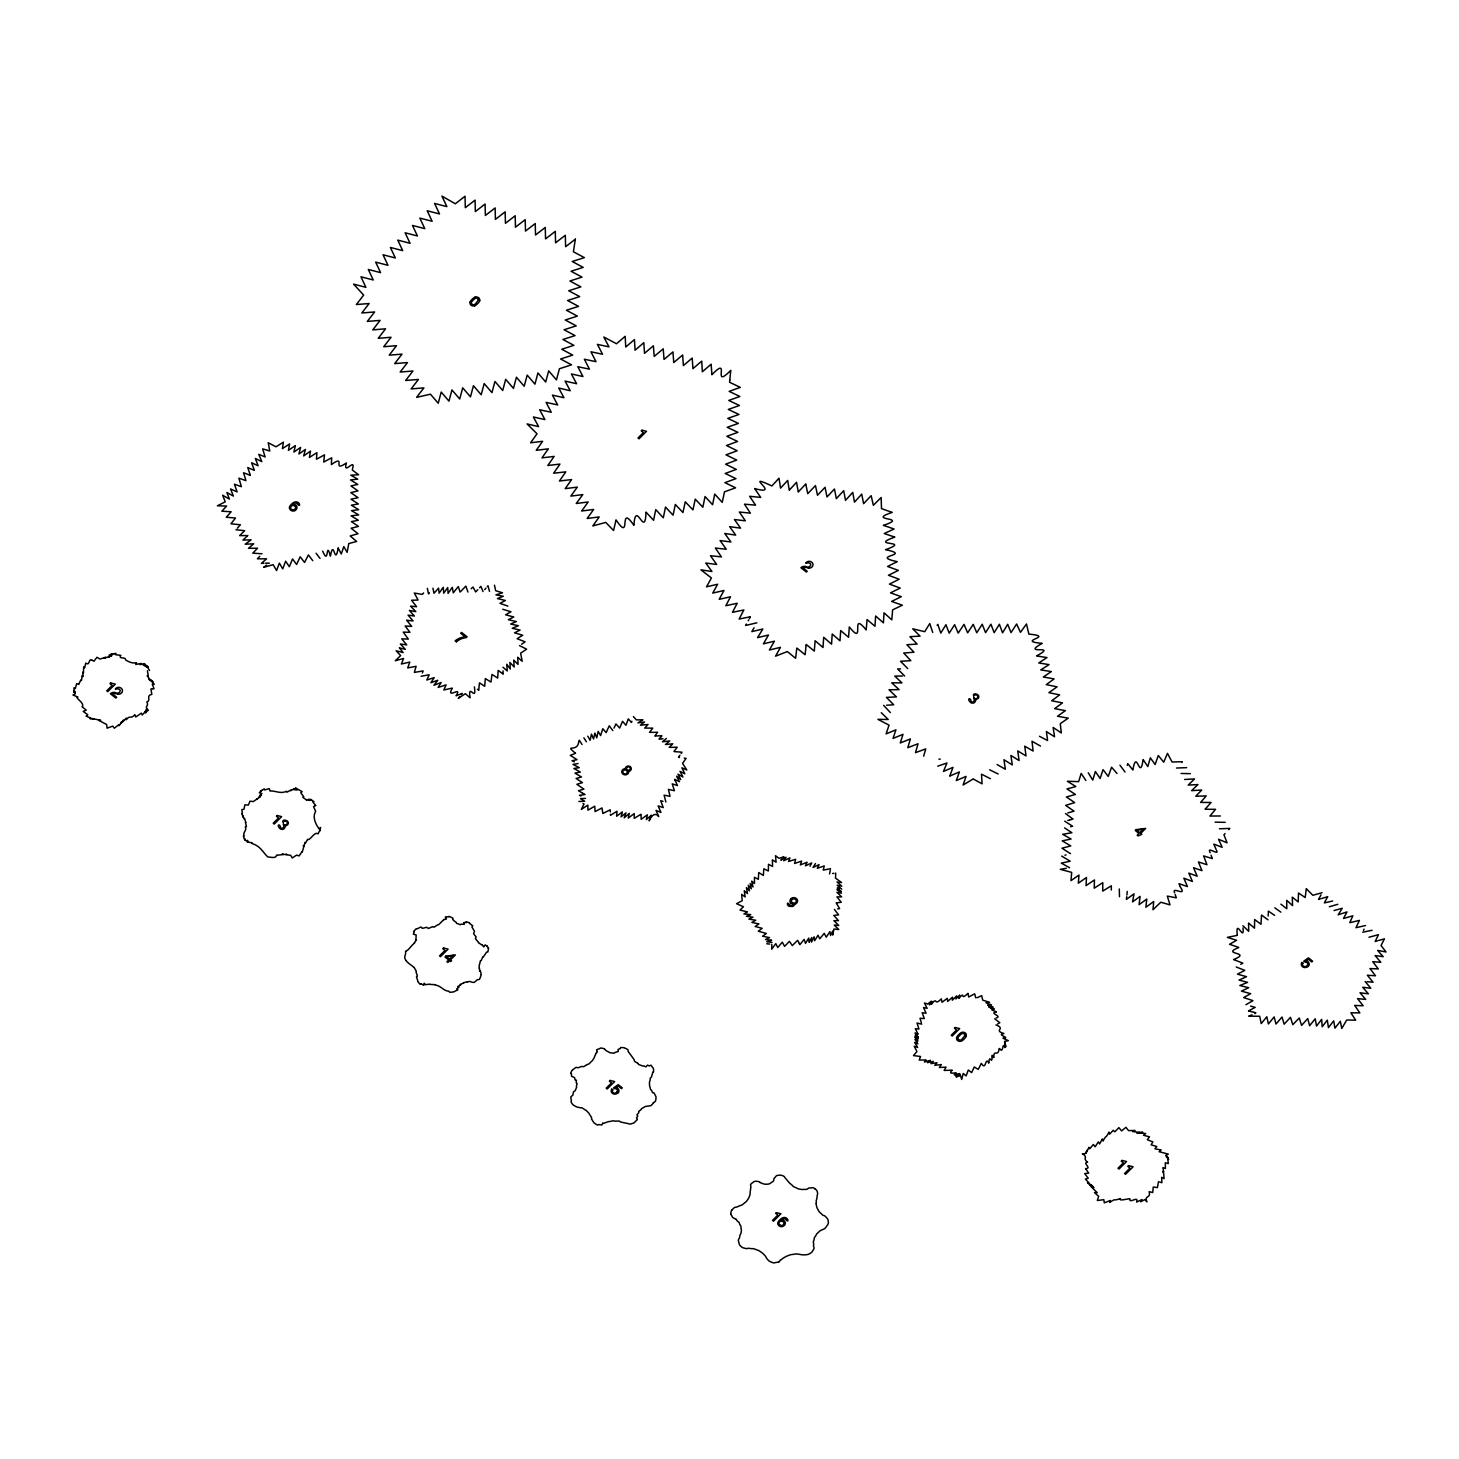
<?xml version="1.0" encoding="UTF-8"?>
<svg xmlns="http://www.w3.org/2000/svg" width="1459" height="1459" viewBox="0 0 1459 1459"><rect width="100%" height="100%" fill="white"/><g stroke="black" fill="none" stroke-linecap="round" stroke-linejoin="round"><path stroke-width="1.5" d="M319.229 829.059C318.828 828.42 311.022 818.681 315.636 811.368L313.557 806.663L315.582 805.569M1111.284 890.026L1111.339 885.777L1102.712 891.102L1102.785 882.677L1094.232 888.184L1094.451 879.959L1086.061 885.613L1086.481 877.479L1078.329 883.187L1078.985 875.053L1070.979 880.634L1071.69 872.391L1060.255 869.309L1066.347 868.306M1274.801 907.808L1280.874 912.167M1149.163 1191.602C1151.078 1199.061 1144.093 1194.52 1146.847 1201.888A21.721 19.368 -2.6 0 1 1145.151 1199.48L1140.683 1201.742L1141.595 1200.392A11.581 10.322 -2.6 0 0 1142.014 1199.572L1136.689 1202.052A19.186 17.107 -2.6 0 0 1136.78 1201.541C1138.64 1195.541 1128.464 1204.313 1129.941 1198.751C1127.661 1198.605 1118.178 1201.614 1120.439 1198.55C1112.177 1201.541 1116.773 1197.784 1109.734 1202.362A5.745 5.125 -2.6 0 0 1110.335 1200.465L1104.299 1202.836L1103.825 1199.663L1097.296 1200.52L1098.663 1196.325L1094.487 1192.605L1097.223 1192.66L1091.223 1186.824L1093.976 1187.681L1089.837 1185.127L1092.827 1186.313L1088.998 1184.033M1274.637 915.377L1268.363 911.109L1268.309 912.75M479.099 968.138L479.336 964.563M1268.254 913.826L1268.163 916.015M991.153 1059.599C993.451 1062.061 990.096 1050.899 993.652 1057.538M991.135 1059.872C990.552 1059.854 989.129 1056.225 988.892 1062.79M832.888 932.137L832.706 930.988M832.852 932.575L832.688 935.073L834.001 929.055L838.761 929.529L834.256 925.097L838.724 925.462L833.928 920.702L838.433 920.611L833.8 915.395L838.597 914.902L834.347 909.34M478.534 942.368L475.397 938.684A16.687 14.864 -2.6 0 1 476.145 936.952L473.573 933.778L474.467 931.243L471.932 927.049A9.447 8.407 -2.6 0 0 472.315 926.483L472.497 926.155M488.601 948.204L487.871 951.925A4.14 3.684 -2.6 0 1 486.649 952.034L483.385 956.903M1127.26 891.431L1126.895 895.024M806.079 645.516L806.189 644.422L814.286 651.079L815.125 640.756L823.004 647.486L823.697 637.291L831.557 644.185L832.214 634.008L840.001 640.811L840.694 630.562L848.554 637.291L849.32 626.951C866.117 647.869 849.284 609.205 866.172 629.923L867.065 619.564L874.962 626.258L875.655 616.008L883.424 622.847L884.026 612.798L891.777 619.856L892.634 609.862L902.337 605.193L891.595 601.436L901.279 596.695L890.519 592.865L900.203 588.05L889.443 584.129L899.163 579.241L888.458 575.265L898.361 570.414L887.601 566.457L897.249 561.642C868.725 555.587 913.608 555.496 885.54 549.678C912.86 539.976 867.357 546.833 894.823 537.113L884.245 533.538L894.057 528.997L883.406 525.349C910.525 516.486 865.078 521.355 892.197 512.401L881.491 508.626L881.145 497.483L873.339 505.306L871.169 495.659L863.6 503.683L861.74 494.127L854.482 502.115L852.767 492.413L845.49 500.346L843.703 490.68L836.335 498.65L834.457 489.002L826.998 496.972L825.046 487.324L817.496 495.258L815.472 485.573L807.739 493.653L805.824 484.333M806.043 646.009L805.113 654.763L796.815 648.033L795.629 658.301L787.349 651.553L775.55 656.167L780.474 647.34L769.385 650.003L774.401 641.194L763.404 643.838L768.492 635.03L757.568 637.638L762.82 628.993L751.859 631.619L754.066 627.771M405.566 951.359C406.332 955.572 403.031 956.447 405.803 960.186M1126.731 896.647L1126.476 898.853M74.901 693.153L75.066 691.511L74.628 694.484A12.657 11.271 -2.6 0 0 72.95 694.976L77.856 697.074A16.104 14.353 -2.6 0 0 77.035 697.548C77.984 699.864 83.728 703.001 82.689 706.192M74.828 693.663L73.953 690.818M993.853 1057.283C993.378 1048.802 998.375 1057.374 999.068 1048.766M1306.243 889.169L1305.185 897.54L1298.51 893.017L1298.182 901.917L1292.273 897.157L1292.583 905.601L1286.71 900.349L1286.802 908.702L1280.874 904.179M352.44 469.196C356.233 456.393 342.573 476.564 346.367 462.977C331.229 473.354 346.914 453.421 331.357 464.6L331.704 457.779L323.716 462.029L324.482 454.861L316.457 459.238L316.913 452.673L309.399 457.451L310.512 451.105L303.673 455.938L305.442 449.445L298.913 453.968L300.609 447.402L293.897 452.071L295.375 445.597L288.408 450.339L289.63 443.919L282.426 448.642L283.411 442.168L275.988 446.819L268.219 442.734L269.787 450.995L262.62 448.861L265.137 456.941L258.79 454.314L261.836 461.664L255.343 458.473L258.115 465.768L251.623 462.795L254.358 470.345L247.756 467.609L250.182 474.813M352.312 469.999L358.586 474.759L350.798 475.178L357.729 479.154L350.488 479.938L357.783 484.424L350.962 485.956L358.002 490.899L350.798 492.631L358.075 497.701L350.999 499.197L358.385 503.975L351.327 505.179L358.659 509.683L351.51 510.632L358.659 514.899L351.127 515.848L358.312 520.225L351.418 521.611L358.44 526.425L351.127 528.249L358.02 533.739L350.178 535.927L356.634 541.453L348.792 543.569L347.114 552.359L343.813 546.578L341.278 554.001L338.251 548.201M830.299 870.129L829.569 873.941M479.573 964.417L480.43 960.697A6.438 5.745 -2.6 0 1 481.233 960.533L482.765 956.903M244.948 839.235C246.936 843.557 247.538 838.05 247.884 841.606A2.827 2.517 -2.6 0 0 247.228 842.117L252.06 842.718A7.933 7.076 -2.6 0 0 251.714 843.43C260.34 845.873 262.967 852.33 267.635 856.816A38.663 34.451 -2.6 0 0 272.651 857.473C276.809 857.655 275.313 855.795 277.101 855.393M120.678 655.365L115.261 654.653M120.641 655.602C117.997 659.523 126.386 656.459 125.474 659.815C128.264 661.638 131.748 663.498 136.435 662.933M1086.226 1153.303L1087.01 1150.312A14.535 12.949 -2.6 0 0 1086.919 1151.333L1089.016 1147.303A9.848 8.772 -2.6 0 0 1089.672 1148.798L1093.375 1144.494L1095.125 1146.792L1098.39 1141.886L1099.63 1143.965L1102.347 1138.968A20.079 17.891 -2.6 0 1 1103.004 1141.047C1106.962 1133.716 1105.229 1139.479 1108.949 1132.111A10.249 9.137 -2.6 0 0 1109.588 1134.19L1113.29 1130.233M587.795 736.175L590.093 740.315L591.479 734.132L593.558 738.965L594.871 733.056L596.767 737.853L598.154 731.397L600.616 735.573L602.804 728.698L606.16 732.619L609.242 725.798L612.816 730.594M958.91 998.394L959.657 994.947M586.427 741.81L583.892 737.871M1086.919 1150.677L1085.058 1153.795L1082.833 1153.759M79.005 683.687L80.774 680.058A13.788 12.292 -2.6 0 1 81.485 680.532L82.142 675.535A6.967 6.201 -2.6 0 1 82.981 676.611L83.072 671.888A10.085 8.991 -2.6 0 1 83.236 672.417L83.364 672.946M78.786 684.49L76.67 683.651L75.303 688.612A4.413 3.939 -2.6 0 1 74.081 687.754L74.026 692.423A6.529 5.818 -2.6 0 1 73.917 691.201M652.793 1072.329L651.443 1077.089A7.386 6.566 -2.6 0 0 650.386 1078L649.857 1081.283A4.669 4.158 -2.6 0 0 649.437 1082.304L649.565 1085.587A3.173 2.827 -2.6 0 0 649.82 1086.481L650.586 1089.526A3.082 2.754 -2.6 0 0 651.389 1090.074L652.592 1092.682A4.413 3.921 -2.6 0 0 653.723 1092.718A13.496 12.037 -2.6 0 1 655.456 1095.764A2.353 2.097 -2.6 0 1 655.985 1097.204A16.049 14.298 -2.6 0 1 655.492 1101.089A5.581 4.979 -2.6 0 1 653.468 1102.603M923.656 756.163L925.736 748.905L915.504 752.662L918.039 743.762L907.808 747.683L910.398 738.911L900.276 742.959L903.012 734.315L893.036 738.436L895.935 729.81L886.105 733.877L889.042 725.178L877.917 719.342L888.239 719.488L881.272 712.703M302.323 851.855L305.04 842.463A2.918 2.59 -2.6 0 0 305.423 843.174L307.63 839.344M319.868 830.864L320.615 827.454L319.375 828.876M633.388 716.588L636.379 719.907L642.854 719.779M578.895 741.519L579.296 740.26L582.032 744.491M578.621 742.357C577.071 752.808 563.849 743.525 575.539 753.282M1085.861 780.474L1081.155 773.434L1078.657 781.641L1067.35 781.258L1075.848 786.547L1067.003 788.954L1075.411 794.444L1066.42 796.997L1074.663 802.596L1065.672 805.386L1074.025 811.168L1067.769 812.918M631.893 721.238L631.473 722.497L628.282 718.886M338.16 548.037C334.749 567.496 333.874 537.259 330.427 556.116C325.594 539.046 329.187 566.894 322.694 551.101M1127.825 763.714L1132.877 770.005C1136.743 747.117 1139.807 782.516 1143.126 759.519L1147.795 766.595L1150.349 757.823L1155.145 764.534L1158.282 755.507L1163.735 762.182L1167.474 753.373L1172.069 762.017L1182.355 761.707L1181.626 762.492M1127.625 764.261L1127.26 765.373M940.234 759.154L938.939 759.136M920.447 1056.735L919.206 1060.055L922.252 1060.018M627.99 719.743L625.929 725.305L622.537 721.275L619.692 728.077L615.953 723.938L614.002 728.114M1117.01 773.489L1111.594 767.215L1108.22 776.462L1103.059 769.641L1100.122 778.486L1095.381 771.537L1092.773 780.109L1088.25 772.814M937.736 766.194L946.964 762.984L943.462 771.428L952.982 767.379L949.773 776.042M451.925 688.976C445.98 699.627 462.977 685.219 456.065 695.761M422.38 672.964L423.165 670.903L414.338 672.417L416.125 666.307L407.681 667.93L409.833 662.058L401.371 664.009L403.596 658.483L395.316 660.745L400.641 655.565L396.137 650.769L403.14 652.574L399.347 647.905M650.714 816.803L651.316 815.18L650.276 816.128M320.032 558.432L316.092 553.271M650.276 817.934C646.647 827.928 652.282 808.231 658.702 816.566L656.039 810.42L660.945 812.426L658.155 805.933L663.243 807.575L660.708 800.736L663.024 801.338M421.104 676.283L429.165 674.769L426.794 680.022L434.198 677.633L430.879 682.721L437.791 680.259L433.961 685.274L441.147 682.52L438.119 687.463L446.089 684.873L443.828 689.979L452.254 688.101M1364.037 929.109L1363.472 930.441M1362.706 932.21L1372.062 930.295M319.886 830.372L318.117 833.618M479.719 978.825L480.376 977.256A20.845 18.566 -2.6 0 0 481.014 975.159M832.341 931.772L830.518 935.493L829.952 931.553L826.213 937.225L824.262 933.322L819.721 938.812L818.043 935.237L814.633 940.727L814.086 936.824L811.514 942.095L811.715 937.553L809.453 941.712M595.764 1054.055L594.506 1056.553A2.827 2.517 -2.6 0 1 594.415 1057.483L592.536 1060.419A4.724 4.213 -2.6 0 1 591.57 1061.313A36.347 32.39 -2.6 0 1 591.096 1061.842L588.852 1064.03A7.897 7.04 -2.6 0 1 587.138 1064.505M146.101 710.132L146.538 709.293A8.207 7.313 -2.6 0 0 148.052 710.497C143.693 705.664 149.511 706.484 146.812 701.943C151.663 700.338 145.426 695.56 151.827 694.393L150.952 688.903L152.776 688.776M145.936 710.46L145.152 711.992M1320.997 894.786L1318.626 899.401L1320.322 898.89M981.305 1063.429L978.26 1069.392L974.265 1066.985L971.658 1072.602L968.302 1070.012L966.113 1075.903L963.268 1073.477L961.663 1079.441L960.587 1075.666L956.083 1076.924L960.405 1074.553M120.75 723.518L121.735 721.749L120.641 723.518M930.423 1002.88L929.365 1004.868L932.301 1001.585A25.168 22.432 -2.6 0 0 931.626 1003.664L931.59 1003.956M750.364 616.792L739.148 619.035L743.853 609.971L732.491 612.324L737.178 603.278L725.816 605.722L730.521 596.786L719.196 599.321L723.974 590.476L712.74 593.083L717.627 584.257L706.503 586.828L711.427 577.983L700.94 569.849L711.919 571.49L705.791 563.046L716.643 564.451L710.478 555.733L721.421 556.882L715.384 548.037L726.254 549.241L720.089 540.559L730.904 541.982L724.758 533.502L735.683 535.106L729.646 526.663L740.552 528.14L734.442 519.532L745.348 520.808L739.33 512.018L750.4 513.149L744.473 504.176L755.561 505.161L749.652 496.297L760.686 497.41L754.686 488.564C782.863 496.407 741.081 471.585 771.884 485.956L778.997 478.224L780.565 488.127L787.422 480.704M750.2 617.084L749.415 618.561M134.976 714.965L135.778 716.953L141.341 713.159L142.234 715.019L147.377 709.293L145.481 711.609M748.759 619.783L748.23 620.768M746.443 624.069L745.695 625.437L756.856 622.829M1324.626 902.3L1327.708 896.665L1321.471 898.562M1324.298 902.92L1332.669 901.005M301.958 851.801L299.022 855.941L296.688 855.083L292.238 857.965L290.688 855.321L286.019 854.737A3.593 3.192 -2.6 0 1 286.712 854.226L276.663 855.266M951.925 1070.432C946.271 1076.25 961.481 1070.158 954.35 1074.645M1329.331 906.75L1337.812 904.306M1334.037 910.544L1342.262 908.246L1338.195 914.793L1347.004 911.911L1343.502 918.477L1352.84 915.796L1349.794 922.672L1359.423 920.41L1355.976 927.705L1365.533 925.535M937.152 625.382L937.772 624.379L940.781 633.078L945.943 624.707L949.189 633.188L954.624 624.689L958.198 633.115L964.034 624.361L967.645 632.841L973.244 624.343M815.49 863.546L813.028 867.448L819.046 864.64L817.332 868.306L824.244 865.898L823.241 870.111L830.554 868.689M416.307 939.997L414.338 942.806M120.513 723.7L119.073 725.725M681.152 753.464L682.01 752.206L673.912 751.549L677.195 747.227L669.207 747.373L672.8 743.78L665.432 744.528L669.736 740.935L662.477 741.774L666.362 738.455M679.949 755.215L678.49 757.33L679.438 757.458M686.131 758.333L682.538 763.367L686.788 769.987L681.9 767.817L684.818 773.781L680.587 771.61M434.91 592.299L438.575 588.105M414.648 942.915C410.854 945.797 408.921 950.064 405.894 951.232M432.904 588.196L434.089 593.43M429.384 592.792L428.508 593.922L427.323 588.324M120.988 723.208L123.523 720.053A14.189 12.639 -2.6 0 0 122.994 721.64L126.295 718.083A11.927 10.614 -2.6 0 0 126.331 719.67C129.833 714.746 130.672 719.396 134.538 715.092M461.336 694.502L462.211 693.39L459.621 694.393M413.627 931.426L416.216 928.708M459.95 696.253L458.272 698.387L465.348 693.7L470.035 697.767C467.664 681.663 476.801 703.183 474.394 686.934M1148.598 1137.984L1149.528 1136.835L1143.546 1135.284L1145.68 1133.515L1140.154 1133.023A12.256 10.924 -2.6 0 1 1140.537 1132.804L1142.707 1132.202L1136.835 1133.059L1140.117 1132.403L1132.549 1131.546L1135.029 1130.47L1128.5 1130.597L1125.929 1127.315L1121.606 1130.889L1118.871 1127.625L1114.804 1131.801L1113.709 1130.78M1148.379 1138.239L1147.358 1139.753L1152.884 1141.905L1151.133 1144.841L1156.823 1146.519L1154.944 1148.798L1161.127 1150.002L1160.197 1150.877A23.07 20.554 -2.6 0 1 1159.194 1151.698L1168.294 1154.105L1165.65 1155.437L1168.44 1159.431M423.602 592.901L422.344 594.415L414.301 593.047L418.095 600.032M487.342 586.554L487.999 585.788L489.494 591.333M486.011 588.105L484.698 589.637M913.48 1055.586L916.963 1051.538M1215.092 822.165L1225.177 822.347M483.038 591.552L480.905 586.317L479.537 587.831M262 553.8L252.808 553.143L257.55 548.219L248.468 548.292L253.702 543.806L245.203 544.225L251.094 539.848L242.923 540.085L247.884 535.544M146.666 711.062L147.706 709.822L145.499 712.995A6.985 6.237 -2.6 0 0 145.663 712.393A4.778 4.249 -2.6 0 0 145.827 711.609M237.325 528.249L240.407 524.784L230.941 523.799L235.519 518.054L226.346 517.216L231.142 511.762L221.859 511.215L226.619 506.054L217.373 505.799L225.251 501.823L222.625 495.239L229.41 499.106L226.875 492.504L233.385 496.078L230.577 488.947L237.088 491.902L234.443 484.206L241.355 486.686L238.911 478.169L245.933 480.649L243.562 472.771L250.346 475.342M235.957 529.763L244.656 530.693L239.641 535.599L247.337 535.562M259.775 556.28L257.422 558.815L266.596 558.815L261.362 563.356L263.751 563.247M789.556 489.877L796.523 482.291L798.237 491.592M783.939 856.78L778.978 858.311L775.513 855.722L776.097 862.178L772.358 859.843L772.595 866.482L768.492 864.293L768.346 871.005L763.841 868.798L763.331 875.455L758.716 872.518L758.333 879.321L754.431 877.278L754.504 883.461A36.566 32.572 -2.6 0 1 751.75 881.127L753.026 886.981L750.2 883.479L751.312 888.732L748.303 885.266L749.47 890.847L746.424 887.692L746.643 888.805M783.501 857.254L780.857 860.172L786.109 857.29L783.665 860.737L789.976 857.892L788.553 861.467L795.647 859.278L794.553 863.473L801.629 861.102L800.334 864.932L807.101 862.233L805.423 865.807L811.751 862.944L809.982 866.245M1228.697 829.606L1229.791 828.42L1219.45 828.785M958.599 996.096L955.955 998.941L956.666 995.877L952.326 1000.199L952.526 997.19L947.657 1001.439L947.347 998.284L942.022 1002.297L941.493 999.634M477.786 589.728L476.4 591.223M1225.049 833.563L1223.955 834.749L1227.074 842.846L1218.557 839.253L1222.168 847.314L1213.815 844.104L1216.076 849.412M798.292 491.957L805.751 483.987M475.689 591.971L472.953 586.937M959.311 997.974C965.749 990.242 959.53 1001.658 967.919 993.36M1186.659 767.635L1176.501 768.036M443.992 919.425L438.594 924.769A4.122 3.684 -2.6 0 1 437.791 924.732L434.053 927.194A10.578 9.429 -2.6 0 1 432.612 926.647L428.399 928.489A17.07 15.21 -2.6 0 1 426.685 927.267L422.38 928.398A9.629 8.572 -2.6 0 0 420.812 926.994L417.019 928.909M931.699 1003.847C937.699 996.205 933.742 1006.582 941.347 998.831M1181.061 773.471L1190.416 773.653M472.242 587.667L471.166 588.761M467.92 592.026L465.859 586.099L460.096 592.08L458.308 586.554L453.275 592.81L452.29 587.32L448.059 593.412L447.749 587.539L443.718 593.211L443.281 587.266L439.123 593.138L438.648 588.834M283.338 823.678C284.067 825.63 284.104 829.752 280.73 827.982C279.964 822.675 275.66 825.064 280.529 829.095C285.672 831.119 284.213 824.919 287.642 824.846C291.07 820.323 281.204 818.317 283.101 822.074M973.81 697.42C974.43 699.317 974.74 703.475 971.202 701.724C970.308 695.907 966.059 699.591 971.311 702.983C976.563 704.332 974.521 698.624 978.278 698.387C981.214 693.973 972.022 692.15 973.572 695.815M595.673 1053.544L597.388 1051.903A5.38 4.796 -2.6 0 1 596.622 1049.86A8.626 7.696 -2.6 0 1 599.503 1048.766L600.488 1048.018A13.259 11.818 -2.6 0 1 604.336 1048.784M118.708 724.795L114.386 728.187L112.708 726.126L107.091 728.187L106.689 724.558L98.865 720.381A13.022 11.617 -2.6 0 1 100.653 720.327L92.209 718.576L93.431 719.032M649.82 816.529L646.373 819.557L647.358 814.815L641.158 819.32L641.03 815.07M261.088 795.392L258.754 797.416L259.994 796.924M261.58 790.596L259.301 792.784L261.927 793.459L259.684 795.647L261.489 795.046M82.051 706.74L86.245 710.114L83.199 711.427L87.777 714.728L86.446 715.95M486.832 945.997L485.19 944.848L484.206 946.271A23.946 21.338 -2.6 0 1 483.713 946.909L482.491 945.122M303.29 797.033L303.746 796.632A37.223 33.174 -2.6 0 1 300.809 792.729L301.575 792.128M487.032 945.851L488.273 948.332M931.334 1001.129L927.687 1004.066L924.459 1003.008L927.122 1008.333L923.547 1007.567L926.082 1013.239L922.179 1012.728L924.331 1018.601L920.009 1018.236L921.358 1022.777M259.793 797.088L253.319 801.556L250 801.192L248.34 805.094L244.948 804.803L243.908 809.362L241.902 809.581L242.358 813.903M269.35 563.21L265.337 563.156M1126.403 899.401L1134.026 893.838L1132.531 901.899L1140.117 896.41L1139.078 904.671L1146.774 899.072L1145.862 907.243L1153.722 901.571L1152.993 909.723L1160.817 902.227L1170.027 904.89L1167.309 896.081L1176.282 897.832M930.459 1060.365L927.45 1062.626L933.322 1061.441L930.878 1063.629L937.006 1062.754L934.763 1065.307L941.347 1064.578L939.341 1067.496L946.07 1067.131L944.119 1070.432L952.052 1070.195M266.705 565.125L263.587 567.369L273.143 564.688L276.572 570.578L279.362 563.156L282.754 568.864L285.636 561.186L289.338 566.73L292.548 558.943L296.615 564.487L300.189 556.773L304.566 562.444L308.396 554.931L312.773 560.694M586.937 1064.651L583.782 1066.638A11.781 10.505 -2.6 0 1 581.63 1066.42L578.056 1067.824A5.818 5.179 -2.6 0 0 576.031 1067.404A16.979 15.137 -2.6 0 0 573.059 1069.648A1.915 1.714 -2.6 0 0 572.512 1069.939M1119.491 896.738L1119.29 888.969M521.611 644.221L525.112 641.832L517.161 638.714L522.669 635.249L514.553 632.823L520.079 630.069L512.273 628.282L518.401 625.71L510.65 624.033L516.34 621.57L508.334 619.692L513.787 616.993L505.598 614.804L510.96 611.777L502.771 609.26M519.55 645.626L526.626 649.2L520.644 653.158L522.176 661.292L518.547 658.064M260.45 791.07L264.298 788.863M642.525 719.98L637.948 722.88L644.55 721.986L640.41 725.196L648.015 724.503L644.732 728.059L652.757 728.15L649.51 732.345L654.07 732.327M507.86 606.123L500.018 603.351L505.398 600.47L497.428 598.591L503.282 596.275L495.914 594.853L502.516 592.792L495.677 590.731L494.473 585.168M972.861 779.179L963.104 785.015L966.059 776.407L956.302 780.547L959.402 771.92L950.119 775.896M1238.326 947.712C1220.454 955.007 1252.916 951.669 1233.584 959.584L1242.813 963.104L1240.77 964.326M1252.132 1001.129L1245.931 1004.704M1236.247 966.989L1244.709 970.381L1237.524 974.156L1246.515 976.691L1242.959 978.332M640.975 814.25L634.191 818.39L634.264 813.575L628.264 818.098L629.267 813.411L624.178 817.861L626.002 812.827L621.078 816.876L622.355 811.915L616.61 816.238L617.011 811.24L610.464 815.307L610.427 814.286M457.852 986.539L460.697 984.916A7.368 6.566 -2.6 0 1 460.132 984.387L463.597 983.056M997.628 1023.963L999.816 1022.741L994.691 1018.765M955.955 1075.684L959.639 1073.569L954.46 1074.791M996.187 1017.963C1003.026 1016.157 988.199 1013.02 996.388 1011.999M113.182 653.887L110.975 654.453A6.657 5.945 -2.6 0 1 112.197 653.833L109.006 655.164L111.996 655.565L104.173 658.283A13.003 11.581 -2.6 0 0 105.613 657.243L100.087 659.067L96.932 657.316L93.96 661.219L92.209 660.27M108.495 656.988L110.884 656.021L109.006 656.824M1242.63 978.497L1239.019 980.083L1247.573 982.363L1239.822 985.518L1248.667 987.707L1241.427 991.117L1250.655 993.688L1243.67 997.555L1252.953 1000.637M977.038 997.755L981.67 995.658L982.728 1000.181L989.549 1002.26L985.937 1002.807L991.463 1004.923L987.634 1005.142L989.275 1005.707M575.375 753.355L570.305 755.379L577.016 759.665L572.037 760.723L574.335 761.835M1254.959 1013.677L1255.871 1012.783M1252.004 1014.844L1248.722 1016.139L1259.701 1016.266L1261.233 1023.58L1266.831 1016.759L1268.4 1023.944L1274.145 1016.923L1275.987 1024.036L1282.023 1017.032L1284.157 1024.2L1290.449 1017.324L1292.802 1024.674L1299.258 1017.999L1301.574 1025.422L1307.756 1018.546L1309.598 1025.732L1315.216 1018.801L1316.51 1026.078L1321.653 1019.403L1322.182 1026.735L1327.325 1020.151L1328.438 1027.61L1333.672 1020.844L1334.93 1028.157L1340.329 1021.282L1341.788 1028.486L1346.73 1019.987L1355.666 1020.188L1350.888 1012.783L1359.843 1012.911L1354.7 1005.433L1363.125 1005.762L1357.563 998.631L1365.679 999.397L1360.007 992.758L1368.396 993.834L1362.706 987.269L1370.785 988.254L1365.15 981.506M458.764 694.739L456.521 695.596M454.606 991.391L457.925 989.786A5.179 4.614 -2.6 0 0 456.703 988.819L459.074 987.251L458.071 986.685M750.801 914.574L746.388 916.288L752.953 917.2L748.868 919.097L755.744 920.246L751.896 922.453L758.917 923.93L755.16 926.483L762.182 928.325L758.333 931.207L766.34 933.468L762.583 936.222L769.586 937.626L765.501 939.541L771.246 940.216M264.426 789.939L269.313 788.681L269.641 789.666A22.377 19.934 -2.6 0 1 269.988 790.96C276.262 790.723 280.274 794.17 286.602 791.27A5.581 4.961 -2.6 0 1 286.894 792.182L291.125 790.012A2.024 1.806 -2.6 0 1 290.742 790.65L294.317 788.662L293.624 789.574L297.125 790.048L295.812 788.352M1322.073 892.689L1312.845 895.297L1306.316 888.695M1378.664 940.49L1384.463 938.83L1381.053 945.523L1386.05 951.979L1377.624 950.411L1383.205 956.685L1375.108 955.554L1380.834 962.302L1372.737 961.682L1378.281 968.922L1369.946 968.557L1375.509 975.761L1367.375 975.232L1373.083 982.235L1367.065 981.688M443.755 919.681L446.509 918.896A7.605 6.766 -2.6 0 1 445.305 916.963A12.529 11.161 -2.6 0 1 448.715 916.89M930.058 1060.492L924.386 1061.933A11.964 10.651 -2.6 0 0 926.046 1060.036L923.273 1059.964M1377.515 940.818L1375.199 941.493L1378.427 934.69L1368.98 937.243M463.451 982.746L467.336 981.779M1065.508 813.557L1073.076 819.137M1066.037 854.901L1064.942 855.211M767.416 941.566L771.647 940.253M771.957 942.386L766.942 941.693M956.101 1075.648L960.15 1074.608M1061.678 856.068L1070.195 861.229L1061.313 863.108L1069.611 867.758M1071.69 819.502L1069.739 819.976M1069.173 820.122L1067.787 820.45M1064.723 821.18L1072.639 826.268M113.419 653.833L115.954 653.34A6.091 5.417 -2.6 0 0 115.498 654.106M136.435 662.933A11.325 10.085 -2.6 0 1 135.796 664.465L141.122 663.444M1071.818 826.451L1070.651 826.688M1003.61 1038.115C1010.886 1037.714 995.676 1034.814 1003.938 1033.574C992.922 1030.072 1006.564 1029.069 995.95 1024.893M1237.287 935.365L1227.347 937.371L1236.612 940.271L1229.554 944.301L1238.764 947.438M1064.578 827.891L1071.891 832.724L1062.699 834.311L1071.07 839.016L1062.207 840.876L1070.76 845.928L1061.988 848.208L1070.487 853.661M584.968 794.517L579.533 795.319L580.883 796.012M147.45 670.757L148.234 675.845A6.018 5.362 -2.6 0 1 147.122 675.882L151.681 681.517M835.715 873.047L835.515 878.099L841.569 882.549L837.047 881.984L841.77 886.16L837.174 885.248L841.734 889.115M425.499 984.661L429.767 984.114M833.964 873.303L832.651 873.503M467.482 981.907C470.619 980.047 473.3 984.387 475.488 981.433A21.812 19.441 -2.6 0 0 477.148 979.737A7.277 6.493 -2.6 0 0 479.482 979.336M837.63 908.884L839.6 908.61L836.189 902.884M836.864 902.811L841.259 902.264L836.937 896.902L841.624 896.866L836.919 892.324L841.442 893.163L836.992 889.479L841.223 891.54L837.229 887.984M663.024 738.783L661.584 738.911M660.635 739.002C655.456 740.333 665.012 734.935 660.763 735.737M152.867 688.757L154.07 688.666L152.247 684.198A7.441 6.638 -2.6 0 1 153.231 684.162A6.201 5.526 -2.6 0 1 154.18 684.417L150.496 679.675M659.778 735.81L655.784 736.011M888.622 705.08L893.71 704.77L886.434 697.384L896.464 696.91L889.042 689.779L899.072 689.615L891.741 682.812L901.954 682.885L894.805 676.101L902.428 676.046M886.543 705.208L887.583 705.135M1184.635 779.471L1194.52 778.924L1188.228 785.088L1197.967 784.559L1191.656 790.65L1201.669 790.03L1195.796 796.249L1206.192 795.903L1200.593 802.432L1211.098 802.468L1205.098 809.253L1215.548 809.326L1209.912 816.055L1220.381 815.982M585.515 798.42L581.047 798.547M417.019 600.087L411.584 600.251L416.581 606.725L410.544 606.142L415.833 611.649L409.414 610.482L414.374 616.026L408.064 615.114L413.079 620.932L406.824 620.312M907.735 668.587L900.531 661.274L910.817 660.653L903.705 653.03L913.991 652.209L906.914 644.732L917.146 644.076L909.924 636.671L920.045 636.124L912.714 628.829L924.751 631.674L929.748 623.558L932.739 632.458M654.799 736.066L657.608 732.254L655.073 732.309M900.495 668.879L897.65 668.97L904.635 676.009M890.373 712.557L883.589 705.354M580.463 798.565L584.694 801.265M583.472 801.283L578.895 801.483M434.855 984.624L430.131 984.46M415.906 939.943L416.162 934.982L413.371 934.161A21.247 18.931 -2.6 0 1 414.411 931.572M750.163 914.519L743.926 913.936L747.409 911.893L739.987 910.069L743.452 906.732L736.576 903.705L742.193 900.695L741.664 894.331L745.13 896.938L744.291 890.756L747.5 893.601L746.771 889.534M808.322 567.843L807.009 567.679M117.778 693.864L115.662 693.572M920.52 1056.498L913.972 1055.659M771.811 944.247L771.702 949.189L775.841 943.608L777.72 947.529L782.298 942.167L784.577 946.38L789.428 941.347L792.292 945.56L797.654 940.344L798.857 942.696M769.768 944.064L766.723 943.772M460.807 924.204L464.29 924.295A7.496 6.675 -2.6 0 0 463.634 922.58L463.816 922.58A21.083 18.785 -2.6 0 1 466.406 922.562M685.183 758.224L684.216 758.096M93.941 719.232L89.893 718.503M806.116 567.533L806.116 567.533A4.924 4.395 -2.6 0 0 802.833 567.642M665.213 795.319L670.028 796.359L668.404 789.355L674.423 790.723L672.234 783.866L677.45 785.562L675.189 780.456M466.059 921.687L469.579 922.817M665.869 802.012L664.1 795.082M921.76 1024.145L917.018 1023.033L918.969 1029.069L915.304 1028.668L918.076 1034.103M90.203 718.576L90.349 718.612A3.593 3.192 -2.6 0 0 91.279 718.302L86.209 716.132M1253.7 1012.254L1255.36 1012.655M1253.19 1012.127L1249.032 1011.087M399.766 648.015L405.31 649.328L400.386 643.984L406.714 644.878L401.736 638.841L408.338 639.097L403.231 632.112L409.924 632.312L405.183 626.002L411.675 626.385L406.733 620.294M839.326 888.513L837.831 888.148M1248.485 1010.959L1255.196 1007.385L1250.582 1006.09M295.557 787.933L302.141 791.653M1150.257 1191.894L1152.701 1192.55L1153.267 1187.042L1157.388 1187.59L1158.501 1181.662M989.676 1007.494L993.579 1008.588L988.71 1006.929L992.886 1006.947L990.916 1006.272M460.442 924.751L456.43 923.255M1159.723 1182.045L1161.893 1182.72L1161.638 1177.285L1164.081 1178.671L1163.698 1173.565M573.825 1105.411L574.153 1105.484A15.775 14.043 -2.6 0 0 577.034 1107.053L580.609 1107.837A4.742 4.231 -2.6 0 1 581.959 1107.764L584.968 1109.788A4.651 4.14 -2.6 0 1 586.135 1110.408L588.798 1113.071A5.818 5.198 -2.6 0 1 589.472 1114.257L591.515 1117.393A8.097 7.222 -2.6 0 1 591.533 1118.907L593.485 1122.117A2.371 2.116 -2.6 0 0 594.415 1123.083A17.909 15.958 -2.6 0 0 597.388 1125.035A3.21 2.863 -2.6 0 0 598.792 1124.506A11.854 10.56 -2.6 0 0 601.837 1124.944A7.04 6.274 -2.6 0 0 602.695 1122.956L603.898 1123.466A3.793 3.374 -2.6 0 1 604.755 1122.938L608.275 1121.679A5.982 5.325 -2.6 0 1 609.588 1121.552L613.455 1120.767A9.173 8.17 -2.6 0 1 615.005 1121.205L618.999 1121.004A12.949 11.526 -2.6 0 1 620.567 1122.007L628.628 1123.722A3.812 3.41 -2.6 0 0 630.507 1124.014A19.423 17.307 -2.6 0 0 634.227 1122.7A2.043 1.824 -2.6 0 0 634.957 1121.752A14.754 13.149 -2.6 0 0 637.364 1119.454A4.341 3.866 -2.6 0 0 636.489 1117.977L637.784 1115.953A8.809 7.86 -2.6 0 1 636.981 1114.767L638.86 1112.652A5.854 5.216 -2.6 0 1 638.659 1111.503L641.176 1109.533A3.903 3.483 -2.6 0 1 641.541 1108.621L644.568 1106.98A3.21 2.863 -2.6 0 1 645.37 1106.451L650.86 1105.685A16.213 14.444 -2.6 0 0 653.504 1102.676M990.661 1007.822C1001.293 1010.777 984.168 1007.385 996.205 1011.689M311.606 800.334L308.651 799.167A19.058 16.979 -2.6 0 1 309.454 800.389L306.189 799.587M1002.971 1038.224L1008.37 1040.668L1004.558 1041.398L1005.762 1046.723M87.175 663.772C89.309 665.176 89.108 657.918 91.771 660.07M578.056 763.568L573.004 764.407L579.296 767.689L573.861 768.474L580.317 772.048L574.974 773.142L581.466 777.027L576.086 778.449L582.433 782.626L576.87 784.304L583.928 789.118L578.475 790.705L582.141 792.912M582.998 803.471L584.019 803.964L581.32 809.435L587.813 805.131L587.922 810.201L594.725 806.189L595.071 811.587L602.002 807.921L602.841 813.484L610.227 809.8L610.318 811.897M86.738 663.571L85.753 663.061L84.64 667.857A3.994 3.556 -2.6 0 1 83.674 666.781L83.437 673.347M1090.457 1184.763L1091.824 1185.383L1087.466 1182.738A9.593 8.553 -2.6 0 0 1088.998 1182.902L1085.387 1179.054L1088.25 1178.252L1084.694 1173.601L1088.742 1173.127L1085.66 1168.841M735.993 1219.305L732.819 1217.608A8.298 7.404 -2.6 0 1 731.707 1215.529A4.158 3.702 -2.6 0 1 730.758 1213.888M973.208 778.96L982.108 783.848L981.469 774.145L990.369 778.705M637.82 1063.356L634.556 1061.331A11.07 9.866 -2.6 0 1 634.1 1059.581L628.063 1051.319A4.942 4.413 -2.6 0 0 627.917 1049.659A15.921 14.189 -2.6 0 0 624.671 1048.054M682.283 776.607L677.979 774.182L680.733 779.58L676.575 776.206L679.456 781.696L674.642 779.288L675.098 780.255M584.548 794.298L582.542 793.149M482.127 945.067L478.497 942.824M1040.522 746.078L1032.005 741.263L1033.118 751.038L1024.747 746.187L1026.005 755.908L1017.744 750.947L1019.093 760.54L1010.905 755.452L1012.291 764.935L1003.974 759.72L1005.324 769.221L997.081 764.552M998.175 773.999L989.64 769.787M1039.428 736.266L1047.653 740.57M310.785 799.459L313.977 801.702M469.415 923.292L472.698 925.754M306.627 800.116L302.998 797.453M421.031 983.785L423.748 985.281A9.812 8.736 -2.6 0 0 424.168 983.165L425.28 984.533M478.734 690.216L479.446 682.83L484.68 686.314L485.336 678.544L490.972 682.082L491.993 674.441L497.683 678.07L498.176 670.392L503.1 674.094M478.588 690.107L477.476 689.286M317.843 833.782C314.87 831.028 310.202 840.548 307.867 839.545M1267.98 919.827L1261.506 915.03L1260.995 924.277L1254.631 919.498L1254.485 928.143L1248.557 923.073L1248.703 931.298L1242.94 925.754M915.559 1035.325L918.295 1037.349L915.067 1032.99A20.298 18.092 -2.6 0 0 917.729 1033.993M999.524 1048.456C1003.117 1054.237 1002.424 1043.586 1004.066 1045.921M806.043 563.028C813.848 561.423 810.584 569.594 805.277 566.347A5.38 4.796 -2.6 0 0 800.918 567.679L806.389 572.056L807.192 571.253L802.906 567.843M1302.066 962.466L1303.069 963.268M456.266 641.759L455.135 640.848A16.286 14.499 -2.6 0 1 465.184 636.926L460.716 633.297L461.573 632.44L467.099 636.817L466.296 637.601A15.812 14.079 -2.6 0 0 456.393 641.869M115.516 689.067C123.486 687.481 119.839 695.706 114.75 692.387A5.38 4.796 -2.6 0 0 110.373 693.718L115.863 698.077L116.665 697.293L112.361 693.864M611.941 1089.144L612.926 1089.946M981.542 1063.611C986.211 1071.271 985.135 1056.024 988.691 1062.954M1082.359 1153.777C1089.107 1158.081 1081.666 1157.461 1087.612 1162.221C1081.557 1162.586 1092.663 1168.404 1085.532 1168.659M148.107 667.128L145.025 664.429L145.791 665.651M518.383 657.918L517.69 657.279L518.073 664.41L513.714 660.143L514.188 667L509.866 662.459L510.285 669.079L506.765 664.246L507.258 670.958L502.936 667.219M1167.747 1158.683L1168.276 1163.607L1165.285 1162.75L1165.431 1168.495L1163.607 1167.838A10.778 9.593 -2.6 0 1 1162.951 1167.547L1163.735 1172.325M149.438 679.657L149.93 680.131A3.885 3.465 -2.6 0 1 149.329 679.547L148.745 678.982M312.828 801.976L315.691 805.496M311.515 800.225L311.041 799.733A3.994 3.556 -2.6 0 0 310.603 799.35M413.955 967.317L408.374 963.031A24.201 21.557 -2.6 0 1 405.894 960.441M1119.965 765.191L1125.017 772.012M146.794 666.125L149.511 670.465M915.212 1035.069L918.112 1038.99L914.829 1036.802L917.912 1041.069L914.957 1039.337L917.857 1043.86L914.647 1042.401L917.638 1047.398L914.228 1046.267L916.489 1050.589M145.973 665.906L146.739 667L143.11 664.921L144.642 663.59L139.955 664.593A9.958 8.882 -2.6 0 0 140.976 663.608M435.037 984.898C441.603 986.029 442.861 990.679 448.934 991.299A4.432 3.939 -2.6 0 0 449.828 992.302A27.63 24.621 -2.6 0 0 454.296 991.737M245.057 839.126L245.112 839.235A5.143 4.596 -2.6 0 0 244.838 840.147A38.408 34.232 -2.6 0 1 243.379 836.189M150.624 679.876L151.517 681.244M414.21 967.627L416.289 971.202A3.483 3.1 -2.6 0 1 415.979 971.968L417.438 975.907A9.265 8.243 -2.6 0 1 416.472 976.873L417.803 980.867M682.903 776.954L679.985 771.3M1167.182 1156.349L1168.586 1159.34L1167.309 1156.64M799.113 943.244L799.842 944.702L804.146 939.359L805.459 943.389L808.778 938.046L809.143 942.313M1004.211 1046.231L1004.813 1047.562L1004.941 1042.966M1163.37 1171.942A11.088 9.885 -2.6 0 1 1162.932 1171.413L1163.37 1173.036M1216.532 850.469C1219.578 855.612 1208.617 847.697 1209.383 850.871M973.463 624.871L976.746 632.768L982.217 624.251L985.573 632.677L990.916 624.197L994.163 632.659L999.379 624.251L1002.552 632.805L1007.695 624.288L1011.032 632.604L1016.631 623.978L1020.461 632.367L1026.479 623.978L1028.869 634.118C1056.59 636.58 1014.461 640.939 1042.218 643.346C1019.859 655.839 1059.398 643.674 1036.547 655.912L1046.997 657.571L1038.717 662.951L1049.039 664.611L1040.759 669.918L1051.319 671.559L1043.349 677.012L1054.109 678.891L1046.267 684.636L1057.064 686.824L1048.893 692.678L1059.617 694.885L1051.72 700.776L1062.499 702.873L1054.62 708.636L1065.417 710.624L1057.501 716.26L1068.243 718.138L1060.274 723.7L1061.331 732.947L1053.124 727.457L1054.547 736.759L1046.395 731.579L1047.489 739.366M1180.057 886.379L1178.981 883.662L1187.444 886.58L1183.851 878.209L1192.422 881.437L1188.811 873.12L1197.182 876.221L1193.553 867.722L1201.979 870.64L1198.441 861.959L1206.976 864.713L1203.602 855.922L1212.301 858.585L1211.791 857.199M1180.276 886.926C1187.772 897.595 1171.267 885.741 1174.623 892.817M1209.602 851.418L1210.131 852.786M1211.079 855.266L1211.59 856.652M245.914 822.529L244.437 818.517A4.687 4.176 -2.6 0 1 244.51 819.174L242.778 815.818A36.147 32.207 -2.6 0 1 241.738 813.575M1175.188 894.495L1176.1 897.285M974.685 993.853L968.703 996.989L967.992 993.816M974.867 994.546L975.743 997.792M245.44 822.274L246.425 826.706M1005.707 1046.486L1004.996 1043.221M789.283 490.188L787.678 480.412M244.145 836.08C242.413 831.831 247.082 831.375 245.349 826.779M816.256 1203.693L816.201 1200.885A11.417 10.177 -2.6 0 1 816.693 1199.225L817.35 1194.775A4.432 3.958 -2.6 0 0 817.587 1193.115A10.45 9.319 -2.6 0 0 816.712 1190.398A3.83 3.41 -2.6 0 0 815.326 1189.249M479.446 968.046L479.683 971.275A7.149 6.365 -2.6 0 0 480.248 970.892L480.85 972.515A18.949 16.888 -2.6 0 1 481.069 974.466M1237.268 934.927C1235.299 917.2 1244.636 942.842 1242.995 927.942M503.045 670.866L503.081 673.639M782.826 1219.998A3.775 3.356 -2.6 0 1 783.228 1226.198A3.374 3.009 -2.6 0 1 780.529 1226.563A3.064 2.736 -2.6 0 1 779.945 1226.362L779.361 1226.034A5.727 5.106 -2.6 0 1 778.759 1225.578L777.848 1224.247A3.447 3.082 -2.6 0 1 777.829 1222.715A5.344 4.76 -2.6 0 1 778.595 1221.238A12.657 11.271 -2.6 0 1 781.331 1218.575A6.091 5.417 -2.6 0 1 783.118 1217.7A3.775 3.356 -2.6 0 1 784.942 1217.554A2.9 2.59 -2.6 0 1 785.617 1217.736L786.292 1218.064A5.07 4.523 -2.6 0 1 786.985 1218.593L787.659 1219.469A2.571 2.298 -2.6 0 1 787.824 1220.891C786.766 1222.058 784.96 1216.131 782.024 1219.56A10.997 9.812 -2.6 0 0 781.076 1220.362L781.294 1220.344A2.79 2.499 -2.6 0 1 782.699 1220.326M617.613 1093.046A3.684 3.283 -2.6 0 1 612.616 1093.484A3.684 3.283 -2.6 0 1 611.813 1089.089M617.832 1093.229A3.72 3.319 -2.6 0 0 616.646 1087.757A2.17 1.933 -2.6 0 0 615.607 1087.83L618.197 1086.025L621.516 1088.669L622.3 1087.885L618.233 1084.639L613.601 1087.885L614.403 1088.596A3.301 2.936 -2.6 0 1 615.589 1088.633A2.517 2.243 -2.6 0 1 616.829 1092.299M616.719 1092.226A2.444 2.17 -2.6 0 1 613.345 1092.791A2.444 2.17 -2.6 0 1 612.689 1089.8M283.265 822.147A2.188 1.951 -2.6 0 1 286.493 821.472A2.188 1.951 -2.6 0 1 286.73 824.408A2.188 1.951 -2.6 0 1 283.429 824.244M115.37 688.976A3.83 3.41 -2.6 0 1 120.258 687.663A3.83 3.41 -2.6 0 1 122.246 691.84A3.83 3.41 -2.6 0 1 117.796 694.101M112.288 693.663A4.924 4.395 -2.6 0 1 115.48 693.645M778.869 1261.944A7.331 6.529 -2.6 0 0 780.419 1259.938L781.44 1259.646A11.946 10.651 -2.6 0 1 782.808 1258.388L785.526 1256.764A13.022 11.599 -2.6 0 1 787.404 1255.889L790.559 1254.74A14.262 12.712 -2.6 0 1 792.784 1254.43L796.14 1253.883A15.684 13.97 -2.6 0 1 798.438 1254.193L802.559 1254.849A14.025 12.493 -2.6 0 0 806.025 1254.704A6.128 5.471 -2.6 0 0 808.541 1254.229A13.478 12 -2.6 0 0 811.459 1252.515A5.489 4.888 -2.6 0 0 812.59 1250.928A10.851 9.666 -2.6 0 0 814.067 1248.284A6.201 5.526 -2.6 0 0 813.465 1246.095L813.739 1243.87A13.332 11.873 -2.6 0 1 813.247 1242.065A24.748 22.049 -2.6 0 1 813.721 1240.734L814.14 1239.712A12.383 11.034 -2.6 0 1 814.304 1237.889A26.463 23.581 -2.6 0 1 815.453 1236.156L815.873 1235.609A11.672 10.395 -2.6 0 1 816.657 1233.967L818.809 1231.998A11.216 9.994 -2.6 0 1 820.104 1230.758L824.572 1228.697A11.654 10.395 -2.6 0 0 826.852 1225.87A6.657 5.945 -2.6 0 0 828.238 1223.517A11.617 10.359 -2.6 0 0 828.092 1220.198A5.179 4.614 -2.6 0 0 826.815 1218.01A10.158 9.046 -2.6 0 0 824.39 1215.675A10.286 9.155 -2.6 0 1 822.675 1215.128A25.186 22.45 -2.6 0 1 822.092 1214.545L820.961 1213.341A10.104 9.009 -2.6 0 1 819.447 1212.101A26.335 23.453 -2.6 0 1 818.061 1209.693A10.249 9.137 -2.6 0 1 817.186 1208.161A19.076 16.997 -2.6 0 1 816.165 1203.693M778.851 1261.926A9.447 8.426 -2.6 0 1 775.823 1262.454A5.982 5.325 -2.6 0 1 773.708 1262.91A12.584 11.216 -2.6 0 1 770.626 1261.816A5.672 5.052 -2.6 0 1 768.692 1260.649A13.277 11.818 -2.6 0 1 766.486 1258.041A13.441 11.964 -2.6 0 0 765.537 1256.327A30.402 27.101 -2.6 0 0 763.294 1253.901A12.784 11.398 -2.6 0 0 761.616 1252.479A29.125 25.952 -2.6 0 0 758.789 1250.618A12.383 11.034 -2.6 0 0 756.656 1249.834A28.013 24.967 -2.6 0 0 753.537 1248.703A12.219 10.888 -2.6 0 0 751.294 1248.667A27.028 24.092 -2.6 0 0 748.23 1248.247L746.88 1248.649A10.851 9.666 -2.6 0 1 743.926 1247.992A4.614 4.103 -2.6 0 1 741.92 1247.19A11.781 10.505 -2.6 0 1 739.695 1245.038A5.836 5.198 -2.6 0 1 739.038 1243.068A12.128 10.797 -2.6 0 1 738.363 1240.077A7.733 6.894 -2.6 0 1 739.567 1237.816L739.895 1235.335A17.8 15.867 -2.6 0 0 740.898 1233.329A27.064 24.11 -2.6 0 0 741.409 1230.32A10.177 9.064 -2.6 0 0 741.044 1228.66A24.238 21.593 -2.6 0 0 740.844 1226.071A10.888 9.702 -2.6 0 0 739.804 1224.593A22.669 20.207 -2.6 0 0 739.002 1222.314A11.836 10.541 -2.6 0 0 737.415 1221.238A19.824 17.654 -2.6 0 0 736.066 1219.25M730.74 1213.87A9.794 8.736 -2.6 0 1 731.269 1211.244A4.158 3.702 -2.6 0 1 732.199 1209.693M732.254 1209.73A11.107 9.885 -2.6 0 1 734.515 1207.541A5.8 5.161 -2.6 0 1 736.631 1207.104A26.9 23.964 -2.6 0 0 739.585 1205.754A13.113 11.69 -2.6 0 0 741.902 1205.025A25.952 23.125 -2.6 0 0 744.528 1202.909A11.654 10.377 -2.6 0 0 746.315 1201.486A25.423 22.651 -2.6 0 0 748.212 1198.842A10.395 9.265 -2.6 0 0 749.124 1197.037A25.204 22.45 -2.6 0 0 750.09 1194.228A9.374 8.353 -2.6 0 0 750.108 1192.459L750.929 1186.732A5.508 4.906 -2.6 0 1 750.674 1184.398A7.04 6.274 -2.6 0 1 752.88 1182.538A3.812 3.392 -2.6 0 1 754.741 1181.371A9.119 8.134 -2.6 0 1 758.188 1181.48A4.413 3.939 -2.6 0 1 760.157 1182.483M760.157 1182.483A13.861 12.347 -2.6 0 0 763.404 1183.814A5.872 5.234 -2.6 0 0 765.72 1184.216A12.73 11.344 -2.6 0 0 769.185 1183.906A5.471 4.888 -2.6 0 0 771.027 1182.684A10.177 9.064 -2.6 0 0 773.544 1180.915A6.912 6.146 -2.6 0 0 773.872 1178.799A7.113 6.328 -2.6 0 1 775.404 1177.158A3.812 3.392 -2.6 0 1 776.535 1175.717A8.699 7.751 -2.6 0 1 779.27 1175.188A3.556 3.173 -2.6 0 1 780.93 1175.261A10.195 9.082 -2.6 0 1 783.902 1176.264A4.997 4.45 -2.6 0 1 785.033 1177.76L789.447 1182.939A27.192 24.219 -2.6 0 0 791.818 1184.872A12.675 11.307 -2.6 0 0 793.313 1186.459A26.134 23.289 -2.6 0 0 796.322 1187.881A11.307 10.067 -2.6 0 0 798.328 1188.811A25.478 22.687 -2.6 0 0 801.666 1189.468A9.629 8.59 -2.6 0 0 804.256 1189.34A15.356 13.678 -2.6 0 0 806.681 1189.395A15.265 13.605 -2.6 0 0 808.687 1188.045A6.11 5.453 -2.6 0 1 811.022 1188.009A5.307 4.724 -2.6 0 1 813.247 1187.681A8.097 7.204 -2.6 0 1 815.326 1189.231M573.15 1104.919A17.125 15.247 -2.6 0 1 572.019 1103.515L571.071 1102.019A5.034 4.486 -2.6 0 1 571.381 1100.451L571.071 1099.119A18.146 16.177 -2.6 0 1 570.98 1098.572L570.834 1097.004A9.356 8.335 -2.6 0 1 572.84 1095.217L573.405 1092.025A21.466 19.131 -2.6 0 0 575.174 1090.621L576.615 1087.32A3.155 2.827 -2.6 0 0 576.36 1086.444L577.144 1083.618A5.106 4.541 -2.6 0 0 576.232 1082.87L576.396 1080.262A8.152 7.259 -2.6 0 0 574.955 1079.842L574.682 1077.636L571.654 1076.377A11.873 10.578 -2.6 0 1 571.49 1073.933A1.897 1.696 -2.6 0 1 570.998 1073.55M570.724 1073.113A14.426 12.857 -2.6 0 1 572.165 1070.286M604.354 1048.766A2.882 2.553 -2.6 0 1 605.321 1050.079A19.824 17.672 -2.6 0 0 608.841 1052.03A2.973 2.644 -2.6 0 0 610.172 1052.76L614.002 1053.197A2.407 2.134 -2.6 0 0 615.041 1052.395A13.35 11.891 -2.6 0 0 618.197 1051.447A5.617 4.997 -2.6 0 0 618.032 1049.568A10.359 9.228 -2.6 0 1 620.257 1048.62A2.134 1.897 -2.6 0 1 620.367 1048.018M620.622 1047.562A13.003 11.581 -2.6 0 1 623.85 1047.726M637.82 1063.356A7.295 6.493 -2.6 0 0 638.805 1064.559L642.471 1065.891A3.155 2.827 -2.6 0 0 643.893 1065.927A18.092 16.122 -2.6 0 0 645.881 1066.857A16.906 15.064 -2.6 0 0 647.486 1065.143A7.331 6.529 -2.6 0 1 649.31 1065.982A4.869 4.341 -2.6 0 1 651.006 1065.234A11.088 9.885 -2.6 0 1 652.538 1067.514M653.304 1068.061A15.247 13.569 -2.6 0 1 653.577 1071.398A2.553 2.261 -2.6 0 1 652.775 1072.329M420.94 983.713A3.666 3.265 -2.6 0 1 420.283 984.442A26.171 23.308 -2.6 0 1 417.785 981.451M448.88 916.361A18.693 16.651 -2.6 0 1 452.874 918.167A3.41 3.027 -2.6 0 1 452.691 919.517A27.502 24.493 -2.6 0 0 456.175 922.362M146.921 666.179A3.83 3.41 -2.6 0 1 147.979 666.982M118.89 724.612A2.006 1.787 -2.6 0 1 119.127 725.196M966.369 1036.036A7.678 6.839 -2.6 0 1 964.891 1038.206L963.432 1039.702A7.386 6.584 -2.6 0 1 961.28 1041.161A3.429 3.046 -2.6 0 1 956.648 1037.568A7.587 6.748 -2.6 0 1 957.998 1035.379L959.566 1033.793A7.477 6.657 -2.6 0 1 961.609 1032.425A3.41 3.027 -2.6 0 1 966.241 1035.999M791.27 903.376A2.9 2.59 -2.6 0 0 794.207 903.869C790.213 909.121 788.444 901.498 787.441 903.468A2.426 2.17 -2.6 0 0 787.441 904.233A3.283 2.918 -2.6 0 0 787.86 905.2L788.225 905.638A4.979 4.432 -2.6 0 0 789.064 906.331L792.784 906.44L796.815 902.884A6.037 5.38 -2.6 0 0 797.271 902.009L797.508 901.224A2.918 2.59 -2.6 0 0 797.234 899.583A3.83 3.41 -2.6 0 0 790.979 898.671M791.052 903.577A3.775 3.374 -2.6 0 1 791.106 898.78M623.741 773.489A3.319 2.973 -2.6 0 1 623.303 773.106L623.048 772.759A2.261 2.006 -2.6 0 1 622.774 772.03A1.842 1.641 -2.6 0 1 622.938 771.1L623.048 770.936A2.681 2.389 -2.6 0 1 623.412 770.516A2.243 2.006 -2.6 0 1 626.604 770.589A2.243 2.006 -2.6 0 1 626.713 773.361A2.243 2.006 -2.6 0 1 623.631 773.617M625.327 769.039A2.991 2.663 -2.6 0 1 628.063 766.048A2.991 2.663 -2.6 0 1 631.273 768.583A2.991 2.663 -2.6 0 1 628.245 771.355M628.647 771.009A3.483 3.1 -2.6 0 1 625.656 774.82A3.483 3.1 -2.6 0 1 621.789 771.775A3.483 3.1 -2.6 0 1 625.674 768.674M294.9 510.559A3.374 3.009 -2.6 0 1 292.183 510.905A3.064 2.736 -2.6 0 1 291.599 510.705L291.216 510.504A5.727 5.106 -2.6 0 1 290.414 509.921L289.502 508.589A3.447 3.082 -2.6 0 1 289.502 507.039A5.344 4.76 -2.6 0 1 290.25 505.58A12.657 11.271 -2.6 0 1 293.004 502.917A6.091 5.417 -2.6 0 1 294.773 502.042A3.775 3.356 -2.6 0 1 296.596 501.896A2.9 2.59 -2.6 0 1 297.271 502.078L297.946 502.407A5.07 4.523 -2.6 0 1 298.639 502.936L299.314 503.811A2.571 2.298 -2.6 0 1 299.496 505.233C298.22 506.565 296.779 500.328 293.606 503.957A10.997 9.812 -2.6 0 0 292.73 504.705L292.949 504.686A2.79 2.499 -2.6 0 1 294.353 504.668M294.481 504.34A3.775 3.356 -2.6 0 1 294.882 510.541M469.944 302.232A7.587 6.748 -2.6 0 1 471.421 300.062L472.99 298.457A7.477 6.657 -2.6 0 1 475.032 297.107M474.667 305.77A3.429 3.046 -2.6 0 1 470.072 302.25M474.704 305.843A7.386 6.584 -2.6 0 0 476.728 304.475L478.333 302.907A7.678 6.839 -2.6 0 0 479.792 300.718M475.069 297.18A3.41 3.027 -2.6 0 1 479.664 300.682M805.897 562.955A3.83 3.41 -2.6 0 1 810.803 561.642A3.83 3.41 -2.6 0 1 812.772 565.8A3.83 3.41 -2.6 0 1 808.341 568.08M973.737 695.907A2.188 1.951 -2.6 0 1 976.946 695.232A2.188 1.951 -2.6 0 1 977.202 698.168A2.188 1.951 -2.6 0 1 973.901 697.986M1306.772 961.244A2.207 1.97 -2.6 0 0 1305.805 961.116L1308.431 959.274L1311.805 961.973L1312.608 961.171L1308.468 957.87L1303.762 961.171L1304.583 961.9A3.356 2.991 -2.6 0 1 1305.787 961.919M1305.787 961.882A2.553 2.28 -2.6 0 1 1307.045 965.657A2.48 2.207 -2.6 0 1 1303.507 966.15A2.48 2.207 -2.6 0 1 1302.832 963.122M1307.829 966.423A3.739 3.337 -2.6 0 1 1302.741 966.879A3.739 3.337 -2.6 0 1 1301.939 962.393M1306.863 961.043A3.793 3.374 -2.6 0 1 1308.048 966.606M478.534 299.77L475.598 303.727A5.927 5.289 -2.6 0 1 474.449 304.548A2.772 2.48 -2.6 0 1 473.172 304.931L471.239 303.508A2.772 2.48 -2.6 0 1 471.476 302.195A5.927 5.289 -2.6 0 1 472.278 301.083L473.792 299.514A7.605 6.784 -2.6 0 1 475.306 298.384A2.298 2.043 -2.6 0 1 477.02 298.037L478.534 299.77M965.11 1035.088L962.174 1039.045A5.927 5.289 -2.6 0 1 961.025 1039.884A2.772 2.48 -2.6 0 1 959.73 1040.249L957.779 1038.68A2.772 2.48 -2.6 0 1 958.052 1037.513A5.927 5.289 -2.6 0 1 958.837 1036.401L960.369 1034.832A7.605 6.784 -2.6 0 1 961.882 1033.701A2.298 2.043 -2.6 0 1 963.597 1033.355L965.11 1035.088M729.81 380.015L729.573 382.24L740.26 387.383L729.172 391.377L739.859 396.465L728.771 400.441L739.439 405.493L728.315 409.432L738.947 414.465L727.786 418.386L738.382 423.402L727.239 427.305L737.907 432.338L726.837 436.314L737.561 441.457L726.509 445.524L737.196 450.758L726.017 454.843L736.704 460.077L725.597 464.199L736.303 469.397L725.232 473.482L735.956 478.643L724.886 482.674L735.591 487.817L724.503 491.811L722.241 502.37L714.746 494.109L712.576 504.705L705.062 496.534L702.837 507.24L695.25 499.142L692.934 509.884L685.256 501.805L682.958 512.547L675.335 504.449L673.073 515.173L665.505 507.075L663.298 517.781L655.766 509.629L653.559 520.279L645.99 512.091C645.225 539.866 635.559 498.194 633.917 525.368C617.832 502.06 632.166 543.897 616.026 519.878L613.564 530.547L605.777 522.413L592.792 525.951L599.211 516.942L587.175 518.456L593.649 509.465L581.667 510.997L588.178 501.987L576.214 503.501L582.798 494.601L570.834 496.115L577.308 487.124L565.217 488.619L571.6 479.573L559.454 480.996L565.782 471.859L553.636 473.208L559.964 464.09L547.8 465.494L554.128 456.412L541.982 457.871L548.329 448.843L536.237 450.32L542.639 441.311L530.584 442.788L537.021 433.779L527.046 423.912L538.626 426.648L533.392 416.982L544.9 419.59L539.684 409.778L551.265 412.259L546.122 402.392L557.648 404.909L552.432 395.115L563.922 397.723L558.706 388.039L570.232 390.738L565.071 381.091L576.597 383.717L571.399 373.978L582.943 376.513L577.8 366.683L589.436 369.163L584.366 359.242L596.001 361.65L590.931 351.783L602.549 354.245L597.406 344.379L608.987 346.859L603.807 337.029L616.482 343.74L625.182 336.3L625.747 347.005L634.464 339.582L635.048 350.233L643.82 342.719L644.513 353.333L653.395 345.801L654.197 356.397L663.225 348.829L664.027 359.443L672.964 351.929L673.748 362.543L682.648 355.011L683.377 365.589L692.223 358.057L692.916 368.653L701.724 361.139L702.363 371.753L711.153 364.203L711.901 374.744C731.725 354.136 710.77 390.702 730.777 370.349L729.81 380.015M575.357 239.167L573.405 251.769L584.348 257.623L572.238 261.508L583.181 267.38L571.071 271.265L582.032 277.119L569.904 281.003L580.864 286.876L568.736 290.76L579.697 296.615L567.587 300.499L578.53 306.372L566.42 310.256L577.363 316.111L565.253 319.995L576.196 325.868L564.086 329.752L575.047 335.606L562.919 339.491L573.879 345.345L561.751 349.248L572.712 355.102L560.603 358.987L571.545 364.841L559.435 368.744L556.444 379.887L548.675 370.86L545.702 382.021L537.933 372.975L534.961 384.136L527.191 375.109L524.2 386.252L516.431 377.224L513.459 388.386L505.689 379.34L502.717 390.501L494.948 381.474L491.957 392.617L484.187 383.589L481.215 394.751L473.446 385.723L470.473 396.866L462.704 387.839L459.713 399L451.943 389.954L448.971 401.116L441.202 392.088L438.229 403.231L430.46 394.204L416.599 397.34L423.912 387.875L411.128 388.915L418.441 379.449L405.638 380.471L412.97 371.005L400.167 372.045L407.48 362.58L394.696 363.601L402.009 354.136L389.206 355.175L396.52 345.692L383.735 346.731L391.048 337.266L378.246 338.306L385.559 328.822L372.774 329.862L380.088 320.396L367.303 321.418L374.616 311.952L361.814 312.992L369.127 303.527L356.343 304.548L363.656 295.083L353.589 284.122L365.881 287.314L360.957 276.791L373.249 279.982L368.306 269.459L380.598 272.632L375.674 262.128L387.966 265.301L383.042 254.778L395.334 257.969L390.392 247.446L402.684 250.62L397.76 240.115L410.052 243.288L405.128 232.783L417.42 235.957L412.478 225.434L424.77 228.625L419.845 218.102L432.138 221.276L427.213 210.771L439.506 213.944L434.581 203.439L446.855 206.613L441.931 196.09L455.299 203.768L465.038 196.236L465.312 207.67L475.069 200.138L475.342 211.573L485.099 204.041L485.373 215.476L495.13 207.944L495.403 219.379L505.161 211.847L505.434 223.282L515.191 215.75L515.465 227.185L525.204 219.652L525.495 231.087L535.234 223.555L535.526 234.99L545.265 227.458L545.557 238.893L555.295 231.361L555.587 242.796L565.326 235.264L565.618 246.699L575.357 239.167M303.508 846.038L303.417 846.293A4.176 3.72 -2.6 0 1 303.618 845.454L303.508 846.038M110.72 682.994L109.99 683.706L112.161 685.438L106.744 690.837L107.747 691.639L115.316 684.107L110.829 683.067M641.942 430.186L641.231 430.916L643.401 432.648L637.984 438.028L638.987 438.831L646.538 431.299L642.051 430.277M277.137 815.526L276.426 816.238L278.578 817.934L273.234 823.259L274.219 824.043L281.66 816.621L277.137 815.526M443.518 947.985L442.788 948.715L444.959 950.447L439.542 955.846L440.545 956.63L448.114 949.098L443.518 947.985M445.889 956.137L445.013 957.013L448.679 959.931L446.91 961.7L447.858 962.448L449.627 960.679L450.758 961.59L451.56 960.788L450.43 959.894L455.409 954.916L445.889 956.137M453.184 955.444L449.481 959.147L446.673 956.903L453.147 955.426M610.117 1080.462L609.406 1081.174L611.54 1082.87L606.214 1088.195L607.199 1088.979L614.64 1081.557L610.117 1080.462M1136.142 829.642L1135.284 830.518L1138.95 833.436L1137.181 835.205L1138.129 835.952L1141.832 834.293L1140.683 833.399L1145.68 828.42L1136.142 829.642M1143.437 828.967L1139.753 832.651L1136.944 830.408L1143.418 828.931M955.153 1027.501L954.441 1028.212L956.575 1029.908L951.25 1035.233L952.235 1036.018L959.675 1028.595L955.207 1027.537M776.407 1212.666L775.696 1213.377L777.829 1215.092L772.504 1220.399L773.489 1221.183L780.93 1213.779L776.407 1212.666M1121.971 1160.416L1121.241 1161.145L1123.412 1162.878L1117.995 1168.258L1118.998 1169.06L1126.567 1161.528L1122.026 1160.452M1128.536 1165.632L1127.807 1166.361L1129.977 1168.094L1124.561 1173.492L1125.564 1174.276L1133.132 1166.762L1128.536 1165.632M257.368 798.73L256.729 799.204A3.447 3.064 -2.6 0 0 257.386 798.73M282.517 854.044L282.262 854.08A3.429 3.046 -2.6 0 1 283.046 854.026L282.517 854.044M152.21 681.317L151.663 680.806A7.952 7.094 -2.6 0 1 152.155 681.262L153.067 682.192L152.247 681.353M243.325 817.186L242.668 815.855L243.325 817.186M780.218 1225.268A2.48 2.207 -2.6 0 0 783.921 1223.28A2.48 2.207 -2.6 0 0 780.182 1221.438A2.48 2.207 -2.6 0 0 780.218 1225.268M792.693 902.975A2.462 2.207 -2.6 0 0 796.304 900.914A2.462 2.207 -2.6 0 0 792.529 899.182A2.462 2.207 -2.6 0 0 792.693 902.975M627.443 770.06A1.933 1.714 -2.6 0 0 630.324 768.51A1.933 1.714 -2.6 0 0 627.406 767.069A1.933 1.714 -2.6 0 0 627.443 770.06M291.891 509.61A2.48 2.207 -2.6 0 0 295.575 507.623A2.48 2.207 -2.6 0 0 291.836 505.781A2.48 2.207 -2.6 0 0 291.891 509.61"/></g></svg>
